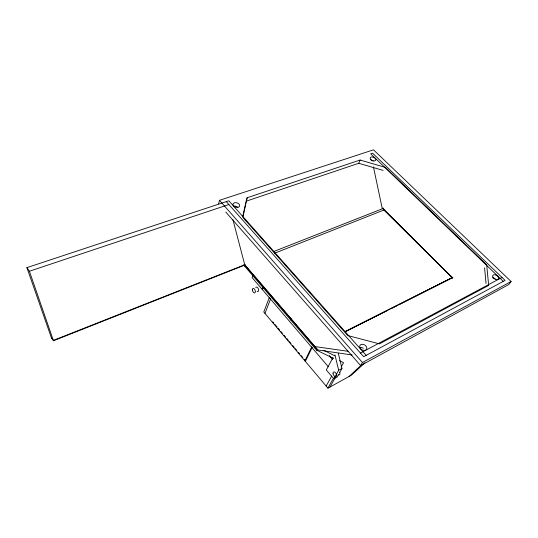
<?xml version="1.0" encoding="UTF-8"?>
<svg xmlns="http://www.w3.org/2000/svg" width="538" height="538" viewBox="0 0 538 538"><rect width="100%" height="100%" fill="white"/><g stroke="black" fill="none" stroke-linecap="round" stroke-linejoin="round"><path stroke-width="0.81" d="M232.947 219.76L244.817 265.066L53.464 340.742L29.402 271.253L26.9 267.642L228.832 200.782L366.183 355.369M242.88 215.926L245.953 202.026M247.177 197.749L242.84 217.379L347.763 335.551L379.438 343.863L488.672 285.402L486.668 264.804L385.376 167.392L360.117 160.035L247.177 197.749L246.135 201.205L358.705 163.296L383.076 170.371M218.562 203.828L219.484 200.318L373.493 149.826L511.1 281.495L508.874 284.467L360.642 365.598L225.752 212.012M244.595 266.088L244.965 264.965M252.9 275.2L252.087 277.561L328.415 366.842M262.073 289.236L262.927 286.902M262.49 289.726L263.331 287.44M269.41 297.332L263.781 312L327.924 388.174L351.321 375.255L364.966 362.733M264.978 313.419L270.634 298.765M290.641 318.214L290.177 319.29L291.609 320.083M291.132 318.785L290.661 319.861L292.094 320.648M358.705 163.296L360.117 160.035M304.911 360.85L311.764 346.842M305.342 361.354L312.208 347.36M383.493 208.119L382.262 208.603L382.478 208.159L452.559 277.938M382.854 208.784L452.539 277.796M314.616 347.817L315.241 346.62L348.14 351.307M333.728 358.483L316.653 350.198L317.178 349.155L244.703 264.656M332.928 357.669L326.304 369.942L333.876 378.833L337.144 377.051L338.355 374.905M326.156 386.076L331.69 376.028M327.924 388.174L333.499 378.153M333.876 378.833L338.664 370.252L341.973 368.469L338.294 353.204M329.969 387.044L335.174 377.743M341.173 367.017L343.574 362.726L339.444 360.709M339.559 372.76L341.973 368.469M349.034 376.519L362.215 364.233M360.642 365.598L362.457 362.525L511.1 281.495M360.473 353.069L502.015 277.453M345.174 331.536L452.915 277.245M345.033 331.704L452.666 277.453M345.726 331.522L387.609 310.406M391.355 308.523L397.333 305.503M398.833 304.75L452.68 277.601M53.484 340.339L244.945 264.676M274.609 253.243L384.596 209.746M273.257 251.717L383.271 208.421M29.402 271.253L228.879 204.527M316.889 349.808L352.202 355.013M323.876 350.366L334.871 355.853M243.949 264.958L245.362 265.859M503.265 281.374L370.682 153.821L372.592 153.189L505.081 280.392L363.701 356.707L226.303 201.622M384.045 209.968L452.384 278.032M219.484 200.318L362.457 362.525M329.243 355.618L332.484 359.377M244.642 264.864L317.104 349.364M243.694 265.032L316.653 350.198M272.766 321.852L273.835 323.13M274.911 324.401L277.057 326.949M278.126 328.22L279.74 330.13M280.809 331.401L282.416 333.311M284.024 335.221L285.638 337.131M286.707 338.402L288.314 340.312M289.39 341.583L290.997 343.493M292.605 345.403L294.219 347.313M295.288 348.59L296.895 350.494M298.509 352.403L299.579 353.681M301.186 355.591L302.793 357.501M304.407 359.411L305.476 360.682M53.464 340.742L51.695 338.126L51.675 338.617L26.9 267.642M334.959 354.952L338.664 370.252M373.446 166.901L382.262 208.603M484.577 267.823L486.049 283.465M233.405 206.289A3.41 2.26 17.4 0 1 237.857 207.386M371.085 160.23A2.972 1.735 23.5 0 1 373.238 161.138M359.559 347.521A3.806 2.784 29.6 0 1 363.325 348.355M492.647 277.756A3.336 2.044 31.7 0 1 495.249 278.953M339.579 372.108A2.603 1.506 61.1 0 1 339.734 374.428A2.603 1.506 61.1 0 1 338.126 374.69M255.799 287.514A2.374 1.278 67.1 0 1 257.594 287.642A2.374 1.278 67.1 0 1 258.617 290.54A2.374 1.278 67.1 0 1 257.137 291.307M234.01 206.276A3.43 2.26 17.4 0 0 239.592 206.162A3.43 2.26 17.4 0 0 235.469 202.638A3.43 2.26 17.4 0 0 234.01 206.276M370.87 159.544A2.986 1.735 23.5 0 0 375.685 160.263A2.986 1.735 23.5 0 0 372.498 156.988A2.986 1.735 23.5 0 0 370.87 159.544M360.272 348.362A3.827 2.791 29.5 0 0 366.492 349.377A3.827 2.791 29.5 0 0 362.968 344.34A3.827 2.791 29.5 0 0 360.272 348.362M493.185 277.682A3.349 2.044 31.6 0 0 498.437 279.067A3.349 2.044 31.6 0 0 495.35 274.864A3.349 2.044 31.6 0 0 493.185 277.682M333.042 373.715A2.609 1.5 61.2 0 0 336.035 376.62A2.609 1.5 61.2 0 0 335.389 372.599A2.609 1.5 61.2 0 0 333.042 373.715M252.396 289.874A2.381 1.271 67.1 0 0 254.75 292.867A2.381 1.271 67.1 0 0 254.508 289.215A2.381 1.271 67.1 0 0 252.396 289.874"/></g></svg>
